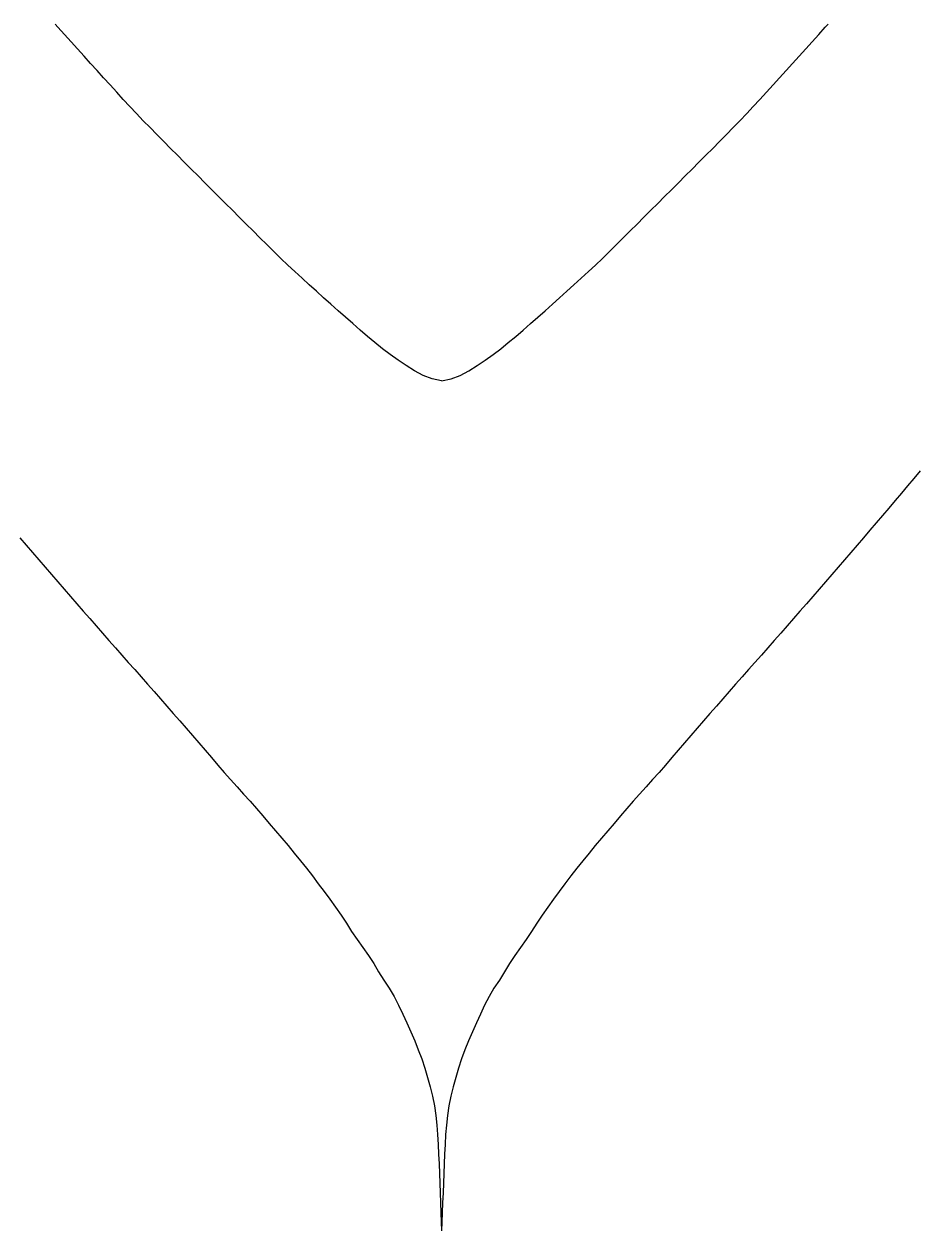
# Model space of a CAD drawing. Extents: x -15.9 to 15.9, y 0 to 26.7.
# Drawn here: x -4.29 to 4.9, y 14.25 to 26.65 of the extents above; entities that cross this region are included whole.
import ezdxf

# ---------------------------------------------------------------- set-up
doc = ezdxf.new("R2010")
doc.units = 0
doc.header["$MEASUREMENT"] = 0
doc.layers.add('Stations', color=7, linetype='Continuous')

msp = doc.modelspace()

# ---------------------------------------------------------------- linework, layer by layer
at = {"layer": 'Stations', "color": 135}
for points in [[(0, 22.98709), (-0.09736, 23.00725), (-0.19072, 23.04327), (-0.27872, 23.09055), (-0.36389, 23.14307), (-0.4472, 23.1985), (-0.52848, 23.2567), (-0.60797, 23.31747), (-0.686, 23.38017), (-0.76291, 23.44423), (-0.83893, 23.50923), (-0.91436, 23.57488), (-0.98939, 23.64098), (-1.06414, 23.70741), (-1.13866, 23.77409), (-1.21301, 23.84097), (-1.28722, 23.90804), (-1.36129, 23.97521), (-1.4353, 24.04251), (-1.5091, 24.1097), (-1.58286, 24.17626), (-1.65491, 24.24629), (-1.72614, 24.31684), (-1.7971, 24.38733), (-1.86796, 24.45782), (-1.93888, 24.52843), (-2.00972, 24.59902), (-2.08053, 24.66963), (-2.15132, 24.74026), (-2.22209, 24.81091), (-2.29285, 24.88158), (-2.36358, 24.95225), (-2.43431, 25.02296), (-2.50502, 25.09368), (-2.5757, 25.16442), (-2.64636, 25.23519), (-2.71699, 25.30597), (-2.78757, 25.37681), (-2.8581, 25.44771), (-2.92848, 25.51872), (-2.99854, 25.58996), (-3.06807, 25.66168), (-3.13696, 25.73421), (-3.20519, 25.80739), (-3.27297, 25.88091), (-3.34058, 25.95471), (-3.40796, 26.02856), (-3.47529, 26.10256), (-3.54252, 26.17661), (-3.60967, 26.25069), (-3.67679, 26.32484), (-3.74388, 26.39901), (-3.81093, 26.47319), (-3.87798, 26.54739), (-3.94501, 26.6216), (-3.9746, 26.65435)], [(0, 22.98709), (0.09736, 23.00725), (0.19072, 23.04327), (0.27872, 23.09055), (0.36389, 23.14307), (0.4472, 23.1985), (0.52848, 23.2567), (0.60797, 23.31747), (0.686, 23.38017), (0.76291, 23.44423), (0.83893, 23.50923), (0.91436, 23.57488), (0.98939, 23.64098), (1.06414, 23.70741), (1.13866, 23.77409), (1.21301, 23.84097), (1.28722, 23.90804), (1.36129, 23.97521), (1.4353, 24.04251), (1.5091, 24.1097), (1.58286, 24.17626), (1.65491, 24.24629), (1.72614, 24.31684), (1.7971, 24.38733), (1.86796, 24.45782), (1.93888, 24.52843), (2.00972, 24.59902), (2.08053, 24.66963), (2.15132, 24.74026), (2.22209, 24.81091), (2.29285, 24.88158), (2.36358, 24.95225), (2.43431, 25.02296), (2.50502, 25.09368), (2.5757, 25.16442), (2.64636, 25.23519), (2.71699, 25.30597), (2.78757, 25.37681), (2.8581, 25.44771), (2.92848, 25.51872), (2.99854, 25.58996), (3.06807, 25.66168), (3.13696, 25.73421), (3.20519, 25.80739), (3.27297, 25.88091), (3.34058, 25.95471), (3.40796, 26.02856), (3.47529, 26.10256), (3.54252, 26.17661), (3.60967, 26.25069), (3.67679, 26.32484), (3.74388, 26.39901), (3.81093, 26.47319), (3.87798, 26.54739), (3.94501, 26.6216), (3.9746, 26.65435)], [(4.92091, 22.06068), (4.8566, 21.9841), (4.79219, 21.90761), (4.72767, 21.83119), (4.66307, 21.75486), (4.59839, 21.67859), (4.53361, 21.6024), (4.46876, 21.52627), (4.40383, 21.4502), (4.33883, 21.37419), (4.27376, 21.29824), (4.20861, 21.22234), (4.1434, 21.14649), (4.07812, 21.0707), (4.01277, 20.99498), (3.94734, 20.91936), (3.88182, 20.84384), (3.81621, 20.76842), (3.7505, 20.69311), (3.68469, 20.61788), (3.61877, 20.5427), (3.55278, 20.46759), (3.48671, 20.39253), (3.42059, 20.3175), (3.35444, 20.2425), (3.28827, 20.16752), (3.22209, 20.09255), (3.15592, 20.01758), (3.08975, 19.9426), (3.02361, 19.8676), (2.95749, 19.79257), (2.89142, 19.71751), (2.82539, 19.64241), (2.75944, 19.56724), (2.69357, 19.49199), (2.62782, 19.41663), (2.56222, 19.34111), (2.49683, 19.26534), (2.43173, 19.18922), (2.36707, 19.11302), (2.30231, 19.03659), (2.23703, 18.96082), (2.17024, 18.88635), (2.1029, 18.81257), (2.03604, 18.73829), (1.9698, 18.66344), (1.90405, 18.58828), (1.83855, 18.51276), (1.77333, 18.43696), (1.70837, 18.36089), (1.6437, 18.2845), (1.57954, 18.20793), (1.5158, 18.13082), (1.45273, 18.0532), (1.39043, 17.97499), (1.32894, 17.89616), (1.26827, 17.8167), (1.20834, 17.73663), (1.14911, 17.65593), (1.09081, 17.5747), (1.03354, 17.49254), (0.97819, 17.40909), (0.9252, 17.32424), (0.86958, 17.2412), (0.81036, 17.16069), (0.75218, 17.07944), (0.69848, 16.99526), (0.64831, 16.9087), (0.59582, 16.82337), (0.53823, 16.74175), (0.48736, 16.65574), (0.44181, 16.5668), (0.39876, 16.47667), (0.35707, 16.38577), (0.31635, 16.29439), (0.27696, 16.20239), (0.23954, 16.10978), (0.20476, 16.0159), (0.17344, 15.92102), (0.14492, 15.82507), (0.1181, 15.72865), (0.09329, 15.63179), (0.07328, 15.53392), (0.059, 15.43479), (0.0486, 15.33528), (0.04113, 15.23647), (0.03558, 15.13644), (0.03087, 15.03636), (0.02655, 14.93647), (0.02244, 14.83649), (0.01848, 14.7366), (0.01461, 14.63664), (0.01081, 14.5367), (0.00706, 14.43678), (0.00334, 14.33684), (0, 14.24705)], [(-4.33883, 21.37419), (-4.27376, 21.29824), (-4.20861, 21.22234), (-4.1434, 21.14649), (-4.07812, 21.0707), (-4.01277, 20.99498), (-3.94734, 20.91936), (-3.88182, 20.84384), (-3.81621, 20.76842), (-3.7505, 20.69311), (-3.68469, 20.61788), (-3.61877, 20.5427), (-3.55278, 20.46759), (-3.48671, 20.39253), (-3.42059, 20.3175), (-3.35444, 20.2425), (-3.28827, 20.16752), (-3.22209, 20.09255), (-3.15592, 20.01758), (-3.08975, 19.9426), (-3.02361, 19.8676), (-2.95749, 19.79257), (-2.89142, 19.71751), (-2.82539, 19.64241), (-2.75944, 19.56724), (-2.69357, 19.49199), (-2.62782, 19.41663), (-2.56222, 19.34111), (-2.49683, 19.26534), (-2.43173, 19.18922), (-2.36707, 19.11302), (-2.30231, 19.03659), (-2.23703, 18.96082), (-2.17024, 18.88635), (-2.1029, 18.81257), (-2.03604, 18.73829), (-1.9698, 18.66344), (-1.90405, 18.58828), (-1.83855, 18.51276), (-1.77333, 18.43696), (-1.70837, 18.36089), (-1.6437, 18.2845), (-1.57954, 18.20793), (-1.5158, 18.13082), (-1.45273, 18.0532), (-1.39043, 17.97499), (-1.32894, 17.89616), (-1.26827, 17.8167), (-1.20834, 17.73663), (-1.14911, 17.65593), (-1.09081, 17.5747), (-1.03354, 17.49254), (-0.97819, 17.40909), (-0.9252, 17.32424), (-0.86958, 17.2412), (-0.81036, 17.16069), (-0.75218, 17.07944), (-0.69848, 16.99526), (-0.64831, 16.9087), (-0.59582, 16.82337), (-0.53823, 16.74175), (-0.48736, 16.65574), (-0.44181, 16.5668), (-0.39876, 16.47667), (-0.35707, 16.38577), (-0.31635, 16.29439), (-0.27696, 16.20239), (-0.23954, 16.10978), (-0.20476, 16.0159), (-0.17344, 15.92102), (-0.14492, 15.82507), (-0.1181, 15.72865), (-0.09329, 15.63179), (-0.07328, 15.53392), (-0.059, 15.43479), (-0.0486, 15.33528), (-0.04113, 15.23647), (-0.03558, 15.13644), (-0.03087, 15.03636), (-0.02655, 14.93647), (-0.02244, 14.83649), (-0.01848, 14.7366), (-0.01461, 14.63664), (-0.01081, 14.5367), (-0.00706, 14.43678), (-0.00334, 14.33684), (0, 14.24705)]]:
    msp.add_lwpolyline(points, dxfattribs=at)

doc.saveas('drawing.dxf')
